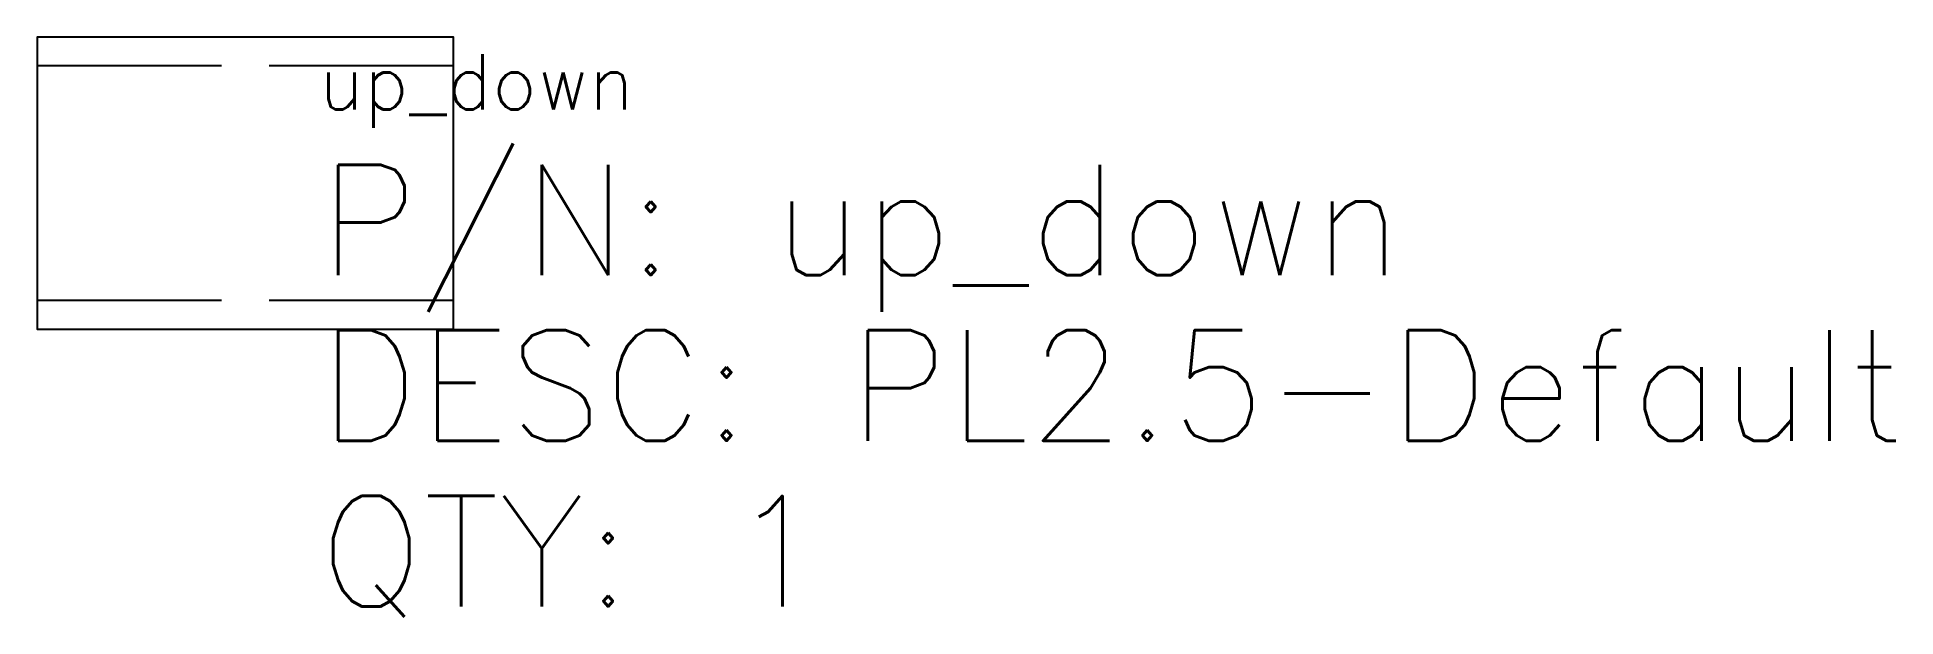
# Model space of a CAD drawing. Header units: millimetres. Extents: x -56 to 448, y -118 to 40.
import ezdxf

# ---------------------------------------------------------------- set-up
doc = ezdxf.new("R2010")
doc.units = ezdxf.units.MM
for name, color, linetype in [('Detail Name', 30, 'Continuous'), ('IV_BEND', 6, 'Continuous'), ('IV_BEND_DOWN', 5, 'Continuous'), ('IV_OUTER_PROFILE', 2, 'Continuous')]:
    doc.layers.add(name, color=color, linetype=linetype)
doc.styles.get("Standard").update_dxf_attribs({"font": 'txt.SHX'})

msp = doc.modelspace()

# ---------------------------------------------------------------- linework, layer by layer
at = {"layer": 'IV_BEND'}
for p, q in [((-6.5, 31.83), (-56.5, 31.83)), ((56.5, 31.83), (6.5, 31.83))]:
    msp.add_line(p, q, dxfattribs=at)
at = {"layer": 'IV_BEND_DOWN'}
for p, q in [((-56.5, -31.83), (-6.5, -31.83)), ((6.5, -31.83), (56.5, -31.83))]:
    msp.add_line(p, q, dxfattribs=at)
at = {"layer": 'IV_OUTER_PROFILE'}
msp.add_lwpolyline([(-56.5, -34.65), (-56.5, -39.65), (56.5, -39.65), (56.5, -34.65), (56.5, -29), (56.5, 29), (56.5, 34.65), (56.5, 39.65), (-56.5, 39.65), (-56.5, 34.65), (-56.5, 29), (-56.5, -29)], close=True, dxfattribs=at)

# ---------------------------------------------------------------- texts
for s, p in [('P/N: up_down', (20, -25)), ('DESC: PL2.5-Default', (20, -70)), ('QTY: 1', (20, -115))]:
    msp.add_text(s, height=30).set_placement(p)
at = {"layer": 'Detail Name'}
msp.add_text('up_down', height=15, dxfattribs=at).set_placement((20, 20))

doc.saveas('drawing.dxf')
